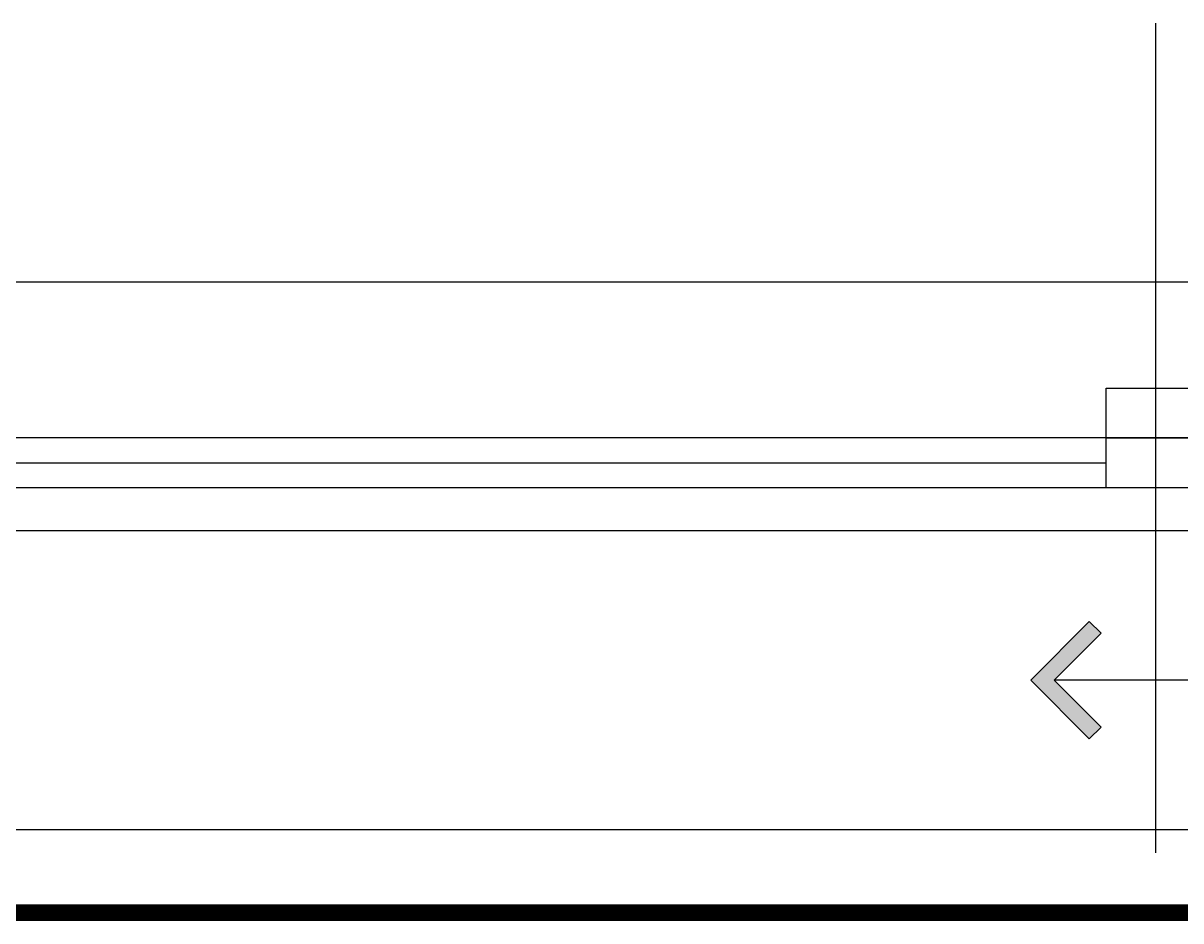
# Model space of a CAD drawing. Header units: inches. Extents: x 3778 to 56227, y -16914 to 35091.
# Drawn here: x 37672 to 38370, y 18134 to 18675 of the extents above; entities that cross this region are included whole.
import ezdxf

# ---------------------------------------------------------------- set-up
doc = ezdxf.new("R2010")
doc.units = ezdxf.units.IN
doc.header["$LTSCALE"] = 100
doc.header["$MEASUREMENT"] = 0
doc.linetypes.add('HID', pattern=[2.5, 1.5, -1])
for name, color, linetype in [('01. F-소품', 3, 'Continuous'), ('06-LIGHT', 4, 'Continuous'), ('07-DIM WAL', 5, 'Continuous'), ('7', 7, 'Continuous'), ('RC-LIGHT', 7, 'Continuous'), ('도면층4', 4, 'Continuous'), ('도면층5', 5, 'Continuous')]:
    doc.layers.add(name, color=color, linetype=linetype)

# ---------------------------------------------------------------- blocks, each defined once
blk = doc.blocks.new('FSFF')
at = {"layer": '도면층4'}
for p, q in [((44432.36, 8203.43), (44432.36, 8703.43)), ((45267.36, 8547.43), (42137.36, 8547.43)), ((43002.36, 8438.43), (44402.36, 8438.43)), ((45267.36, 8397.43), (42137.36, 8397.43))]:
    blk.add_line(p, q, dxfattribs=at)
for points in [[(44462.36, 8483.43), (44462.36, 8453.43), (44402.36, 8453.43), (44402.36, 8483.43)], [(44462.36, 8453.43), (44462.36, 8423.43), (44402.36, 8423.43), (44402.36, 8453.43)]]:
    blk.add_lwpolyline(points, close=True, dxfattribs=at)
at = {"layer": '도면층5'}
for p, q in [((44402.36, 8453.43), (43002.36, 8453.43)), ((44402.36, 8423.43), (43002.36, 8423.43))]:
    blk.add_line(p, q, dxfattribs=at)
blk = doc.blocks.new('CJWSWJDEH')
at = {"layer": 'RC-LIGHT', "color": 8}
blk.add_lwpolyline([(36009.81, 18189.44), (39244.81, 18189.44)], dxfattribs=at)
at = {"layer": '07-DIM WAL'}
blk.add_blockref('FSFF', (-6077.56, 9972.01), dxfattribs=at)
blk = doc.blocks.new('FFSFDF')
at = {"layer": '01. F-소품'}
blk.add_hatch(color=8, dxfattribs=at).paths.add_polyline_path([(1567672.88, 1746751.14), (1567679.95, 1746744.07), (1567715.3, 1746779.43), (1567679.95, 1746814.78), (1567672.88, 1746807.71), (1567701.16, 1746779.43)])
at = {"layer": '01. F-소품', "color": 8}
for p, q in [((1567672.88, 1746807.71), (1567679.95, 1746814.78)), ((1567474.76, 1746779.43), (1567701.16, 1746779.43)), ((1567672.88, 1746751.14), (1567679.95, 1746744.07))]:
    blk.add_line(p, q, dxfattribs=at)
for points in [[(1567679.95, 1746814.78), (1567715.3, 1746779.43), (1567679.95, 1746744.07)], [(1567672.88, 1746807.71), (1567701.16, 1746779.43), (1567672.88, 1746751.14)]]:
    blk.add_lwpolyline(points, dxfattribs=at)

msp = doc.modelspace()

# ---------------------------------------------------------------- linework, layer by layer
at = {"layer": '06-LIGHT'}
msp.add_lwpolyline([(36009.81, 18189.44), (39244.81, 18189.44)], dxfattribs=at)
at = {"layer": '06-LIGHT', "color": 10, "linetype": 'HID', "const_width": 10}
msp.add_lwpolyline([(36009.81, 18139.44), (39244.81, 18139.44)], dxfattribs=at)

# ---------------------------------------------------------------- block references
at = {"color": 0, "rotation": 180}
msp.add_blockref('FFSFDF', (1605994.57, 1765058.87), dxfattribs=at)
at = {"layer": '7'}
msp.add_blockref('CJWSWJDEH', (0, 0), dxfattribs=at)

doc.saveas('drawing.dxf')
